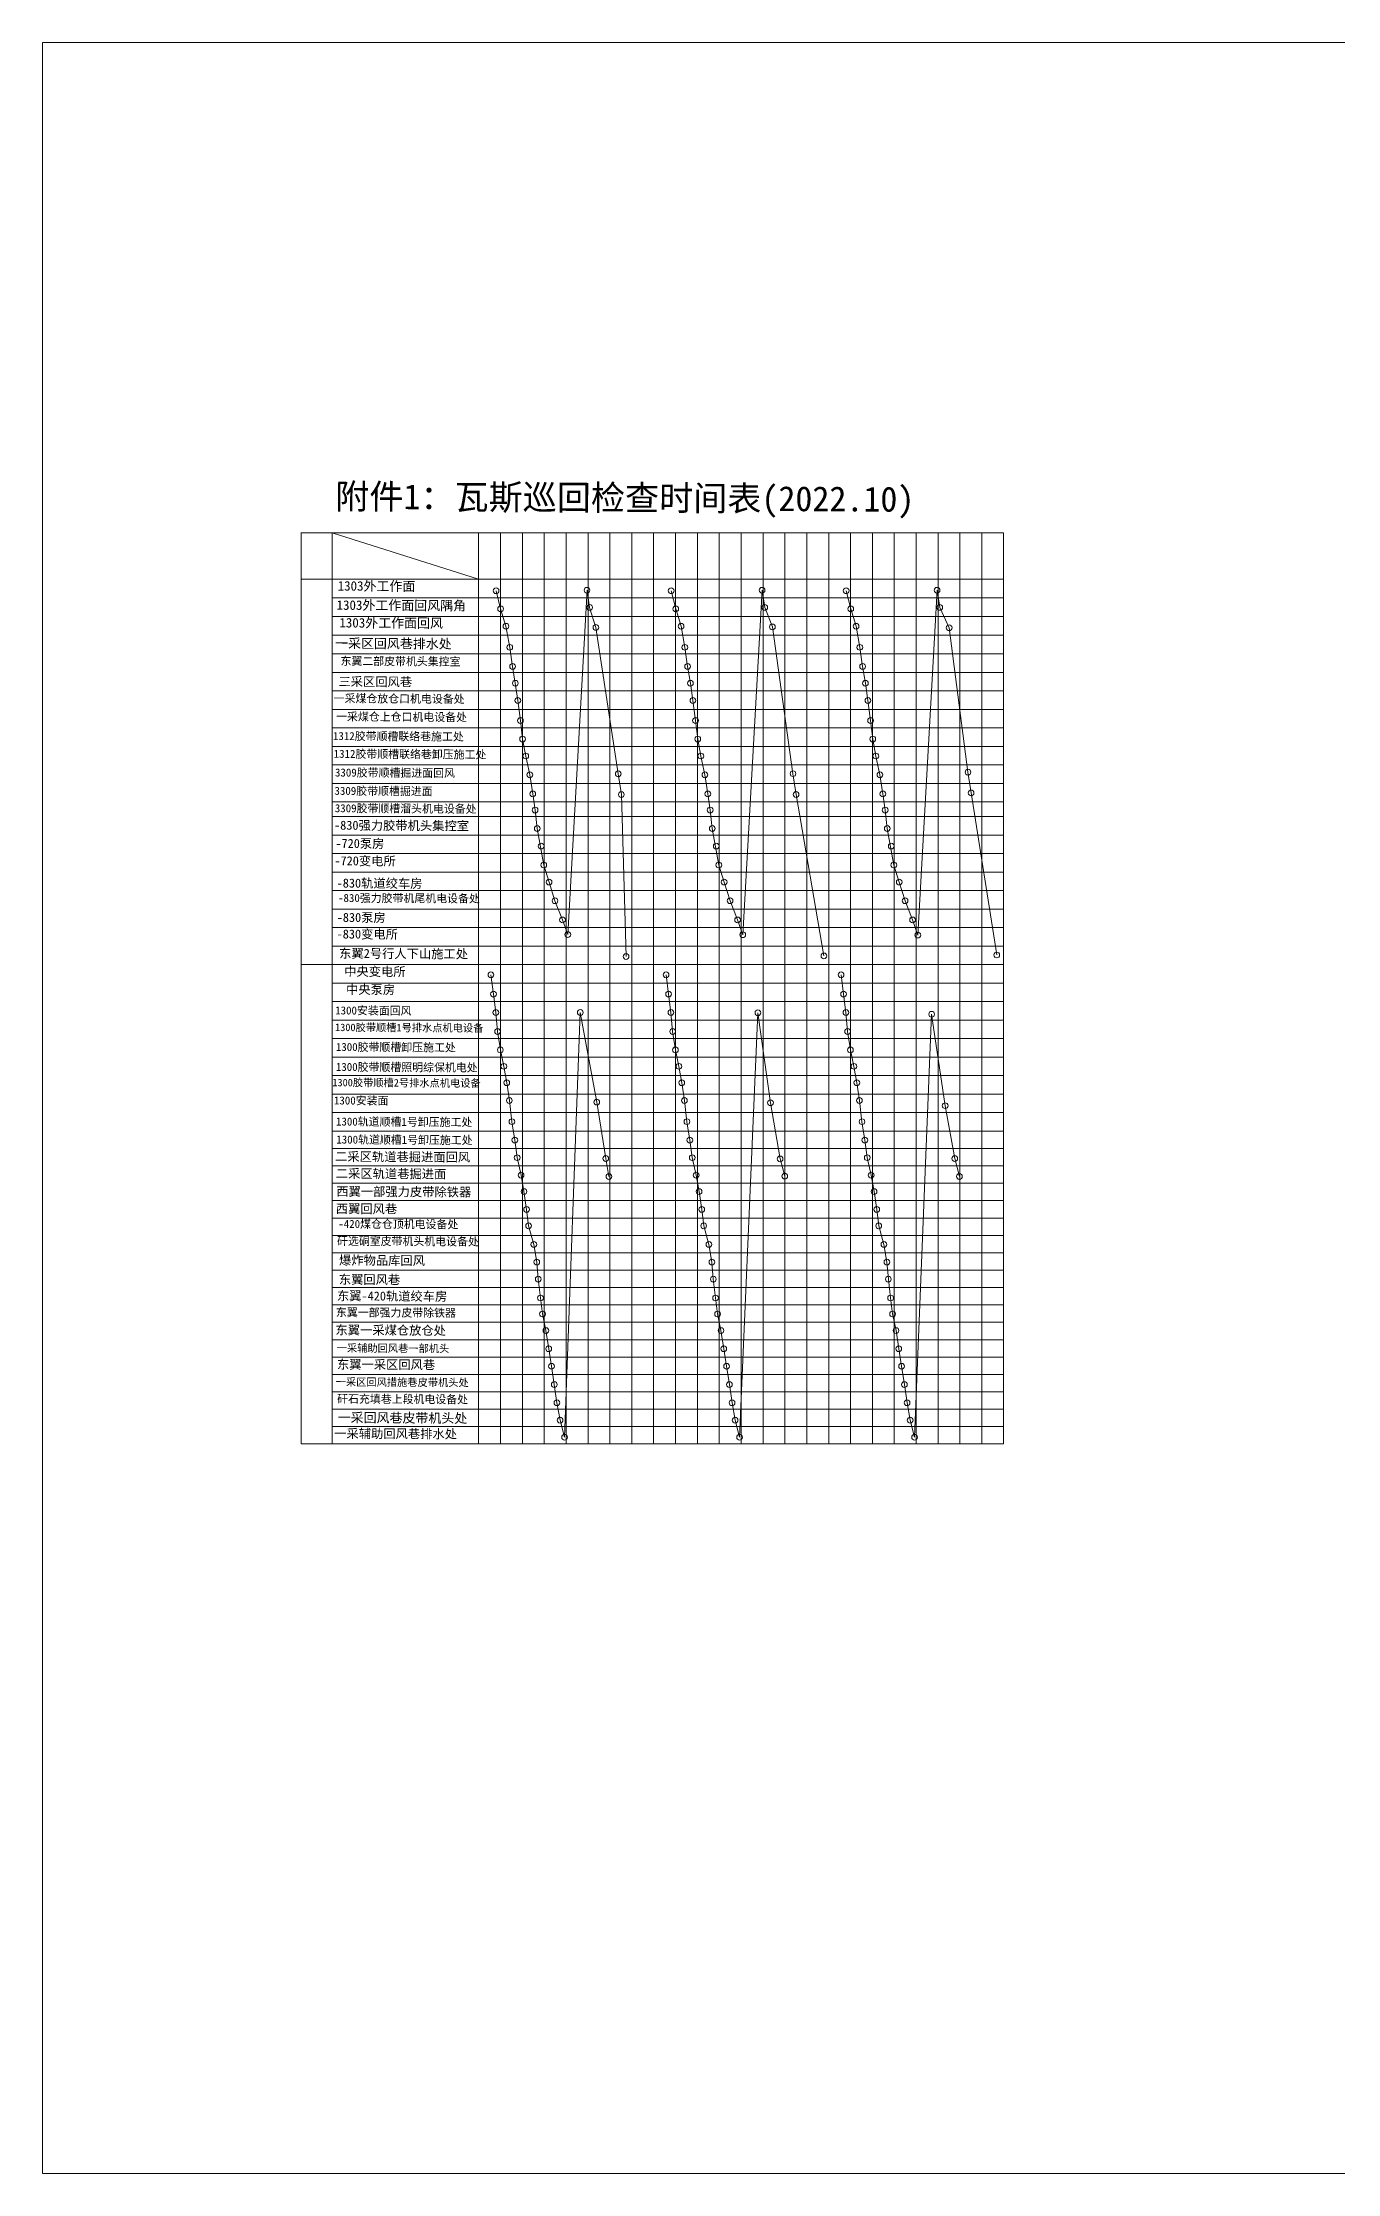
# Model space of a CAD drawing. Header units: inches. Extents: x -211412 to -11687, y -5 to 7052.
# Drawn here: x -211412 to -210894, y 6180 to 7032 of the extents above; entities that cross this region are included whole.
import ezdxf

# ---------------------------------------------------------------- set-up
doc = ezdxf.new("R2010")
doc.units = ezdxf.units.IN
doc.header["$MEASUREMENT"] = 0
doc.linetypes.add('CKSDHX1', pattern=[36, 30, -2, 0, -2, 0, -2])
doc.layers.get('0').update_dxf_attribs({"lineweight": 0})
doc.layers.add('通防巷道名称', color=7, linetype='CKSDHX1')

msp = doc.modelspace()

# ---------------------------------------------------------------- linework, layer by layer
at = {"color": 7}
for p, q in [((-211308.22, 6817.12), (-211308.22, 6835.63)), ((-211295.91, 6835.63), (-211237.29, 6817.12)), ((-211295.89, 6817.12), (-211295.89, 6835.63)), ((-211237.27, 6835.63), (-211237.27, 6663.02)), ((-211228.49, 6835.63), (-211228.49, 6663.02)), ((-211219.76, 6835.63), (-211219.76, 6663.02)), ((-211210.98, 6835.63), (-211210.98, 6663.02)), ((-211202.23, 6835.63), (-211202.23, 6663.02)), ((-211193.48, 6835.63), (-211193.48, 6663.02)), ((-211184.75, 6835.63), (-211184.75, 6663.02)), ((-211175.97, 6835.63), (-211175.97, 6663.02)), ((-211167.22, 6835.63), (-211167.22, 6663.02)), ((-211158.47, 6835.63), (-211158.47, 6663.02)), ((-211149.72, 6835.63), (-211149.72, 6663.02)), ((-211140.96, 6835.63), (-211140.96, 6663.02)), ((-211132.21, 6835.63), (-211132.21, 6663.02)), ((-211123.46, 6835.63), (-211123.46, 6663.02)), ((-211114.71, 6835.63), (-211114.71, 6663.02)), ((-211105.95, 6835.63), (-211105.95, 6663.02)), ((-211097.2, 6835.63), (-211097.2, 6663.02)), ((-211088.45, 6835.63), (-211088.45, 6663.02)), ((-211079.7, 6835.63), (-211079.7, 6663.02)), ((-211070.94, 6835.63), (-211070.94, 6663.02)), ((-211062.22, 6835.63), (-211062.22, 6663.02)), ((-211053.44, 6835.63), (-211053.44, 6663.02)), ((-211044.69, 6835.63), (-211044.69, 6663.02)), ((-211035.94, 6835.63), (-211035.94, 6663.02)), ((-211027.21, 6835.63), (-211027.21, 6817.12)), ((-211308.22, 6742.85), (-211308.22, 6817.12)), ((-211295.89, 6663.02), (-211295.89, 6817.12)), ((-211027.21, 6817.12), (-211027.21, 6714.8)), ((-211295.89, 6794.75), (-211027.19, 6794.75)), ((-211295.91, 6779.84), (-211027.23, 6779.84)), ((-211295.91, 6772.44), (-211027.23, 6772.44)), ((-211295.91, 6765.04), (-211027.23, 6765.04)), ((-211295.91, 6757.65), (-211027.23, 6757.65)), ((-211295.91, 6750.25), (-211027.23, 6750.25)), ((-211308.22, 6714.8), (-211308.22, 6742.85)), ((-211295.89, 6742.85), (-211027.23, 6742.85)), ((-211296.01, 6735.45), (-211027.33, 6735.45)), ((-211296.01, 6728.06), (-211027.33, 6728.06)), ((-211308.22, 6663.02), (-211308.22, 6714.8)), ((-211296.01, 6722.19), (-211027.33, 6722.19)), ((-211296.01, 6714.8), (-211027.21, 6714.8)), ((-211295.89, 6714.8), (-211027.21, 6714.8)), ((-211027.21, 6714.8), (-211027.21, 6663.02)), ((-211295.89, 6707.4), (-211027.21, 6707.4)), ((-211295.89, 6700), (-211027.21, 6700)), ((-211295.89, 6692.6), (-211027.21, 6692.6)), ((-211295.89, 6685.21), (-211027.21, 6685.21)), ((-211295.89, 6677.81), (-211027.21, 6677.81)), ((-211308.22, 6471.34), (-211308.22, 6663.02)), ((-211308.22, 6663.02), (-211027.21, 6663.02)), ((-211295.89, 6670.41), (-211027.21, 6670.41)), ((-211295.89, 6471.34), (-211295.89, 6663.02)), ((-211237.27, 6663.02), (-211237.27, 6471.34)), ((-211228.49, 6663.02), (-211228.49, 6471.34)), ((-211219.76, 6663.02), (-211219.76, 6471.34)), ((-211210.98, 6663.02), (-211210.98, 6471.34)), ((-211202.23, 6663.02), (-211202.23, 6471.34)), ((-211193.48, 6663.02), (-211193.48, 6471.34)), ((-211184.75, 6663.02), (-211184.75, 6471.34)), ((-211175.97, 6663.02), (-211175.97, 6471.34)), ((-211167.22, 6663.02), (-211167.22, 6471.34)), ((-211158.47, 6663.02), (-211158.47, 6471.34)), ((-211149.72, 6663.02), (-211149.72, 6471.34)), ((-211140.96, 6663.02), (-211140.96, 6471.34)), ((-211132.21, 6663.02), (-211132.21, 6471.34)), ((-211123.46, 6663.02), (-211123.46, 6471.34)), ((-211114.71, 6663.02), (-211114.71, 6471.34)), ((-211105.95, 6663.02), (-211105.95, 6471.34)), ((-211097.2, 6663.02), (-211097.2, 6471.34)), ((-211088.45, 6663.02), (-211088.45, 6471.34)), ((-211079.7, 6663.02), (-211079.7, 6471.34)), ((-211070.94, 6663.02), (-211070.94, 6471.34)), ((-211062.22, 6663.02), (-211062.22, 6471.34)), ((-211053.44, 6663.02), (-211053.44, 6471.34)), ((-211044.69, 6663.02), (-211044.69, 6471.34)), ((-211035.94, 6663.02), (-211035.94, 6471.34)), ((-211027.21, 6663.02), (-211027.21, 6471.34)), ((-211295.89, 6655.62), (-211027.21, 6655.62)), ((-211295.89, 6648.22), (-211027.21, 6648.22)), ((-211295.89, 6640.82), (-211027.21, 6640.82)), ((-211295.89, 6633.43), (-211027.21, 6633.43)), ((-211295.89, 6626.03), (-211027.21, 6626.03)), ((-211295.89, 6618.63), (-211027.21, 6618.63)), ((-211295.89, 6611.24), (-211027.21, 6611.24)), ((-211295.89, 6603.84), (-211027.21, 6603.84)), ((-211308.22, 6471.34), (-211308.22, 6596.44)), ((-211295.89, 6596.44), (-211027.21, 6596.44)), ((-211228.49, 6596.44), (-211228.49, 6471.34)), ((-211210.98, 6596.44), (-211210.98, 6471.34)), ((-211202.23, 6596.44), (-211202.23, 6471.34)), ((-211193.48, 6596.44), (-211193.48, 6471.34)), ((-211184.72, 6596.44), (-211184.72, 6471.34)), ((-211175.97, 6596.44), (-211175.97, 6471.34)), ((-211167.22, 6596.44), (-211167.22, 6471.34)), ((-211295.86, 6589.49), (-211027.18, 6589.49)), ((-211295.89, 6582.54), (-211027.21, 6582.54)), ((-211295.89, 6582.54), (-211027.21, 6582.54)), ((-211295.86, 6575.59), (-211027.18, 6575.59)), ((-211295.89, 6568.64), (-211027.21, 6568.64)), ((-211295.86, 6561.69), (-211027.21, 6561.69)), ((-211295.89, 6554.74), (-211027.21, 6554.74)), ((-211295.89, 6554.74), (-211027.21, 6554.74)), ((-211295.86, 6547.79), (-211027.21, 6547.79)), ((-211295.89, 6540.84), (-211027.21, 6540.84)), ((-211295.89, 6526.94), (-211027.21, 6526.94)), ((-211295.86, 6533.89), (-211027.21, 6533.89)), ((-211295.89, 6519.99), (-211027.21, 6519.99)), ((-211295.89, 6513.04), (-211027.21, 6513.04)), ((-211295.89, 6506.09), (-211027.21, 6506.09)), ((-211295.89, 6499.14), (-211027.21, 6499.14)), ((-211295.89, 6492.19), (-211027.21, 6492.19)), ((-211295.89, 6485.24), (-211027.21, 6485.24)), ((-211295.89, 6478.29), (-211027.21, 6478.29)), ((-211308.22, 6471.34), (-211027.21, 6471.34))]:
    msp.add_line(p, q, dxfattribs=at)
for p, q in [((-211308.22, 6817.12), (-211027.21, 6817.12)), ((-211295.89, 6809.66), (-211027.21, 6809.66)), ((-211230.28, 6812.51), (-211228.44, 6805.26)), ((-211201.57, 6675.04), (-211193.89, 6812.72)), ((-211193.89, 6812.72), (-211192.83, 6805.86)), ((-211160.23, 6812.51), (-211158.39, 6805.26)), ((-211131.58, 6674.99), (-211123.84, 6812.72)), ((-211123.84, 6812.72), (-211122.79, 6805.86)), ((-211090.21, 6812.51), (-211088.37, 6805.26)), ((-211061.53, 6674.82), (-211053.82, 6812.72)), ((-211053.82, 6812.72), (-211052.77, 6805.86)), ((-211295.89, 6802.21), (-211027.21, 6802.21)), ((-211228.44, 6805.26), (-211226.31, 6798.32)), ((-211192.83, 6805.86), (-211190.34, 6797.85)), ((-211158.39, 6805.26), (-211156.26, 6798.32)), ((-211122.79, 6805.86), (-211119.73, 6798.04)), ((-211088.37, 6805.26), (-211086.24, 6798.32)), ((-211052.77, 6805.86), (-211049, 6797.74)), ((-211226.31, 6798.32), (-211224.81, 6789.89)), ((-211190.34, 6797.85), (-211181.39, 6739.31)), ((-211156.26, 6798.32), (-211154.76, 6789.89)), ((-211119.73, 6798.04), (-211111.48, 6739.37)), ((-211086.24, 6798.32), (-211084.74, 6789.89)), ((-211049, 6797.74), (-211041.46, 6739.98)), ((-211295.89, 6787.29), (-211027.21, 6787.29)), ((-211224.81, 6789.89), (-211223.67, 6782.27)), ((-211223.67, 6782.27), (-211222.57, 6775.53)), ((-211154.76, 6789.89), (-211153.63, 6782.27)), ((-211153.63, 6782.27), (-211152.52, 6775.53)), ((-211084.74, 6789.89), (-211083.61, 6782.27)), ((-211083.61, 6782.27), (-211082.5, 6775.53)), ((-211222.57, 6775.53), (-211221.58, 6768.64)), ((-211152.52, 6775.53), (-211151.53, 6768.64)), ((-211082.5, 6775.53), (-211081.51, 6768.64)), ((-211221.58, 6768.64), (-211220.52, 6760.61)), ((-211151.53, 6768.64), (-211150.47, 6760.61)), ((-211081.51, 6768.64), (-211080.45, 6760.61)), ((-211220.52, 6760.61), (-211219.65, 6753.23)), ((-211150.47, 6760.61), (-211149.6, 6753.23)), ((-211080.45, 6760.61), (-211079.58, 6753.23)), ((-211219.65, 6753.23), (-211218.41, 6746.44)), ((-211149.6, 6753.23), (-211148.36, 6746.44)), ((-211079.58, 6753.23), (-211078.34, 6746.44)), ((-211218.41, 6746.44), (-211216.76, 6738.9)), ((-211148.36, 6746.44), (-211146.71, 6738.9)), ((-211078.34, 6746.44), (-211076.69, 6738.9)), ((-211041.46, 6739.98), (-211040.21, 6731.66)), ((-211216.76, 6738.9), (-211215.6, 6731.26)), ((-211215.6, 6731.26), (-211214.66, 6724.84)), ((-211181.39, 6739.31), (-211180.15, 6731)), ((-211180.15, 6731), (-211178.27, 6666.27)), ((-211146.71, 6738.9), (-211145.55, 6731.26)), ((-211145.55, 6731.26), (-211144.61, 6724.84)), ((-211111.48, 6739.37), (-211110.23, 6731.06)), ((-211110.23, 6731.06), (-211099.11, 6666.5)), ((-211076.69, 6738.9), (-211075.54, 6731.26)), ((-211075.54, 6731.26), (-211074.59, 6724.84)), ((-211040.21, 6731.66), (-211029.95, 6666.87)), ((-211214.66, 6724.84), (-211213.81, 6717.45)), ((-211144.61, 6724.84), (-211143.76, 6717.45)), ((-211074.59, 6724.84), (-211073.75, 6717.45)), ((-211213.81, 6717.45), (-211211.19, 6702.85)), ((-211143.76, 6717.45), (-211141.14, 6702.85)), ((-211073.75, 6717.45), (-211071.12, 6702.85)), ((-211211.19, 6702.85), (-211209.05, 6696.03)), ((-211141.14, 6702.85), (-211139, 6696.03)), ((-211071.12, 6702.85), (-211068.98, 6696.03)), ((-211209.05, 6696.03), (-211206.7, 6688.56)), ((-211206.7, 6688.56), (-211203.69, 6680.91)), ((-211139, 6696.03), (-211136.66, 6688.56)), ((-211136.66, 6688.56), (-211133.64, 6680.91)), ((-211068.98, 6696.03), (-211066.64, 6688.56)), ((-211066.64, 6688.56), (-211063.62, 6680.91)), ((-211203.69, 6680.91), (-211201.57, 6675.04)), ((-211133.64, 6680.91), (-211131.58, 6674.99)), ((-211063.62, 6680.91), (-211061.53, 6674.82)), ((-211232.32, 6658.95), (-211231.31, 6651.24)), ((-211162.27, 6658.95), (-211161.26, 6651.24)), ((-211092.25, 6658.95), (-211091.25, 6651.24)), ((-211231.31, 6651.24), (-211230.36, 6643.87)), ((-211161.26, 6651.24), (-211160.31, 6643.87)), ((-211091.25, 6651.24), (-211090.29, 6643.87)), ((-211230.36, 6643.87), (-211229.67, 6636.26)), ((-211202.87, 6474.03), (-211196.57, 6643.87)), ((-211196.57, 6643.87), (-211190.01, 6608.04)), ((-211160.31, 6643.87), (-211159.62, 6636.26)), ((-211132.83, 6474.03), (-211125.52, 6643.77)), ((-211125.52, 6643.77), (-211120.46, 6607.78)), ((-211090.29, 6643.87), (-211089.61, 6636.26)), ((-211062.81, 6474.03), (-211056, 6643.15)), ((-211056, 6643.15), (-211050.59, 6606.62)), ((-211229.67, 6636.26), (-211228.56, 6628.89)), ((-211228.56, 6628.89), (-211227.17, 6622.35)), ((-211159.62, 6636.26), (-211158.51, 6628.89)), ((-211158.51, 6628.89), (-211157.12, 6622.35)), ((-211089.61, 6636.26), (-211088.49, 6628.89)), ((-211088.49, 6628.89), (-211087.1, 6622.35)), ((-211227.17, 6622.35), (-211226.01, 6615.79)), ((-211157.12, 6622.35), (-211155.97, 6615.79)), ((-211087.1, 6622.35), (-211085.95, 6615.79)), ((-211226.01, 6615.79), (-211224.96, 6608.68)), ((-211155.97, 6615.79), (-211154.91, 6608.68)), ((-211085.95, 6615.79), (-211084.89, 6608.68)), ((-211224.96, 6608.68), (-211223.94, 6600.22)), ((-211190.01, 6608.04), (-211186.4, 6585.5)), ((-211154.91, 6608.68), (-211153.89, 6600.22)), ((-211120.46, 6607.78), (-211116.64, 6585.32)), ((-211084.89, 6608.68), (-211083.87, 6600.22)), ((-211050.59, 6606.62), (-211046.76, 6585.45)), ((-211223.94, 6600.22), (-211222.78, 6592.85)), ((-211153.89, 6600.22), (-211152.74, 6592.85)), ((-211083.87, 6600.22), (-211082.72, 6592.85)), ((-211222.78, 6592.85), (-211221.84, 6585.83)), ((-211152.74, 6592.85), (-211151.79, 6585.83)), ((-211082.72, 6592.85), (-211081.77, 6585.83)), ((-211221.84, 6585.83), (-211220.25, 6578.82)), ((-211220.25, 6578.82), (-211219.1, 6572.26)), ((-211186.4, 6585.5), (-211185.12, 6578.28)), ((-211151.79, 6585.83), (-211150.21, 6578.82)), ((-211150.21, 6578.82), (-211149.05, 6572.26)), ((-211116.64, 6585.32), (-211114.78, 6578.45)), ((-211081.77, 6585.83), (-211080.19, 6578.82)), ((-211080.19, 6578.82), (-211079.03, 6572.26)), ((-211046.76, 6585.45), (-211044.9, 6578.34)), ((-211219.1, 6572.26), (-211218.05, 6565.15)), ((-211149.05, 6572.26), (-211148, 6565.15)), ((-211079.03, 6572.26), (-211077.98, 6565.15)), ((-211218.05, 6565.15), (-211217.26, 6558.56)), ((-211148, 6565.15), (-211147.21, 6558.56)), ((-211077.98, 6565.15), (-211077.19, 6558.56)), ((-211217.26, 6558.56), (-211215.17, 6551.15)), ((-211147.21, 6558.56), (-211145.12, 6551.15)), ((-211077.19, 6558.56), (-211075.1, 6551.15)), ((-211215.17, 6551.15), (-211213.98, 6544.08)), ((-211213.98, 6544.08), (-211213.4, 6537.28)), ((-211145.12, 6551.15), (-211143.93, 6544.08)), ((-211143.93, 6544.08), (-211143.35, 6537.28)), ((-211075.1, 6551.15), (-211073.91, 6544.08)), ((-211073.91, 6544.08), (-211073.33, 6537.28)), ((-211213.4, 6537.28), (-211212.48, 6529.72)), ((-211143.35, 6537.28), (-211142.43, 6529.72)), ((-211073.33, 6537.28), (-211072.41, 6529.72)), ((-211212.48, 6529.72), (-211211.7, 6523.32)), ((-211142.43, 6529.72), (-211141.66, 6523.32)), ((-211072.41, 6529.72), (-211071.64, 6523.32)), ((-211211.7, 6523.32), (-211210.33, 6516.67)), ((-211141.66, 6523.32), (-211140.28, 6516.67)), ((-211071.64, 6523.32), (-211070.26, 6516.67)), ((-211210.33, 6516.67), (-211209.22, 6509.43)), ((-211209.22, 6509.43), (-211208.09, 6502.42)), ((-211140.28, 6516.67), (-211139.18, 6509.43)), ((-211139.18, 6509.43), (-211138.04, 6502.42)), ((-211070.26, 6516.67), (-211069.16, 6509.43)), ((-211069.16, 6509.43), (-211068.02, 6502.42)), ((-211208.09, 6502.42), (-211206.97, 6495.1)), ((-211138.04, 6502.42), (-211136.93, 6495.1)), ((-211068.02, 6502.42), (-211066.91, 6495.1)), ((-211206.97, 6495.1), (-211205.92, 6487.84)), ((-211136.93, 6495.1), (-211135.87, 6487.84)), ((-211066.91, 6495.1), (-211065.85, 6487.84)), ((-211205.92, 6487.84), (-211204.68, 6480.86)), ((-211135.87, 6487.84), (-211134.63, 6480.86)), ((-211065.85, 6487.84), (-211064.61, 6480.86)), ((-211204.68, 6480.86), (-211202.87, 6474.03)), ((-211134.63, 6480.86), (-211132.83, 6474.03)), ((-211064.61, 6480.86), (-211062.81, 6474.03))]:
    msp.add_line(p, q)
msp.add_lwpolyline([(-211411.7, 7031.7), (-210525.51, 7031.7), (-210525.51, 6179.68), (-211411.7, 6179.68)], close=True)
msp.add_lwpolyline([(-211308.34, 6835.63), (-211027.21, 6835.63)], dxfattribs=at)
for centre in [(-211230.28, 6812.51), (-211193.89, 6812.72), (-211160.23, 6812.51), (-211123.84, 6812.72), (-211090.21, 6812.51), (-211053.82, 6812.72), (-211228.44, 6805.26), (-211226.31, 6798.32), (-211192.83, 6805.86), (-211158.39, 6805.26), (-211156.26, 6798.32), (-211122.79, 6805.86), (-211119.73, 6798.04), (-211088.37, 6805.26), (-211086.24, 6798.32), (-211052.77, 6805.86), (-211224.81, 6789.89), (-211190.34, 6797.85), (-211154.76, 6789.89), (-211084.74, 6789.89), (-211049, 6797.74), (-211223.67, 6782.27), (-211153.63, 6782.27), (-211083.61, 6782.27), (-211222.57, 6775.53), (-211152.52, 6775.53), (-211082.5, 6775.53), (-211221.58, 6768.64), (-211151.53, 6768.64), (-211081.51, 6768.64), (-211220.52, 6760.61), (-211150.47, 6760.61), (-211080.45, 6760.61), (-211219.65, 6753.23), (-211149.6, 6753.23), (-211079.58, 6753.23), (-211218.41, 6746.44), (-211216.76, 6738.9), (-211181.39, 6739.31), (-211148.36, 6746.44), (-211146.71, 6738.9), (-211111.48, 6739.37), (-211078.34, 6746.44), (-211076.69, 6738.9), (-211041.46, 6739.98), (-211215.6, 6731.26), (-211180.15, 6731), (-211145.55, 6731.26), (-211110.23, 6731.06), (-211075.54, 6731.26), (-211040.21, 6731.66), (-211214.66, 6724.84), (-211144.61, 6724.84), (-211074.59, 6724.84), (-211213.81, 6717.45), (-211143.76, 6717.45), (-211073.75, 6717.45), (-211212.23, 6710.42), (-211142.19, 6710.42), (-211072.17, 6710.42), (-211211.19, 6702.85), (-211209.05, 6696.03), (-211141.14, 6702.85), (-211139, 6696.03), (-211071.12, 6702.85), (-211068.98, 6696.03), (-211206.7, 6688.56), (-211136.66, 6688.56), (-211066.64, 6688.56), (-211203.69, 6680.91), (-211133.64, 6680.91), (-211063.62, 6680.91), (-211201.57, 6675.04), (-211131.58, 6674.99), (-211061.53, 6674.82), (-211178.27, 6666.27), (-211099.11, 6666.5), (-211029.95, 6666.87), (-211232.32, 6658.95), (-211162.27, 6658.95), (-211162.27, 6658.95), (-211162.27, 6658.95), (-211162.27, 6658.95), (-211162.27, 6658.95), (-211162.27, 6658.95), (-211162.27, 6658.95), (-211162.27, 6658.95), (-211162.27, 6658.95), (-211162.27, 6658.95), (-211162.27, 6658.95), (-211162.27, 6658.95), (-211162.27, 6658.95), (-211162.27, 6658.95), (-211162.27, 6658.95), (-211092.25, 6658.95), (-211092.25, 6658.95), (-211092.25, 6658.95), (-211092.25, 6658.95), (-211092.25, 6658.95), (-211092.25, 6658.95), (-211092.25, 6658.95), (-211092.25, 6658.95), (-211092.25, 6658.95), (-211092.25, 6658.95), (-211092.25, 6658.95), (-211092.25, 6658.95), (-211092.25, 6658.95), (-211092.25, 6658.95), (-211092.25, 6658.95), (-211231.31, 6651.24), (-211161.26, 6651.24), (-211091.25, 6651.24), (-211230.36, 6643.87), (-211229.67, 6636.26), (-211196.57, 6643.87), (-211160.31, 6643.87), (-211159.62, 6636.26), (-211125.52, 6643.77), (-211090.29, 6643.87), (-211089.61, 6636.26), (-211056, 6643.15), (-211228.56, 6628.89), (-211158.51, 6628.89), (-211088.49, 6628.89), (-211227.17, 6622.35), (-211227.17, 6622.35), (-211157.12, 6622.35), (-211157.12, 6622.35), (-211087.1, 6622.35), (-211087.1, 6622.35), (-211226.01, 6615.79), (-211226.01, 6615.79), (-211155.97, 6615.79), (-211155.97, 6615.79), (-211085.95, 6615.79), (-211085.95, 6615.79), (-211224.96, 6608.68), (-211224.96, 6608.68), (-211190.01, 6608.04), (-211154.91, 6608.68), (-211154.91, 6608.68), (-211120.46, 6607.78), (-211084.89, 6608.68), (-211084.89, 6608.68), (-211050.59, 6606.62), (-211223.94, 6600.22), (-211153.89, 6600.22), (-211083.87, 6600.22), (-211222.78, 6592.85), (-211221.84, 6585.83), (-211186.4, 6585.5), (-211152.74, 6592.85), (-211151.79, 6585.83), (-211116.64, 6585.32), (-211082.72, 6592.85), (-211081.77, 6585.83), (-211046.76, 6585.45), (-211220.25, 6578.82), (-211220.25, 6578.82), (-211220.25, 6578.82), (-211220.25, 6578.82), (-211185.12, 6578.28), (-211150.21, 6578.82), (-211150.21, 6578.82), (-211150.21, 6578.82), (-211150.21, 6578.82), (-211114.78, 6578.45), (-211080.19, 6578.82), (-211080.19, 6578.82), (-211080.19, 6578.82), (-211080.19, 6578.82), (-211044.9, 6578.34), (-211219.1, 6572.26), (-211219.1, 6572.26), (-211149.05, 6572.26), (-211149.05, 6572.26), (-211079.03, 6572.26), (-211079.03, 6572.26), (-211218.05, 6565.15), (-211218.05, 6565.15), (-211148, 6565.15), (-211148, 6565.15), (-211077.98, 6565.15), (-211077.98, 6565.15), (-211217.26, 6558.56), (-211217.26, 6558.56), (-211215.17, 6551.15), (-211215.17, 6551.15), (-211147.21, 6558.56), (-211147.21, 6558.56), (-211145.12, 6551.15), (-211145.12, 6551.15), (-211077.19, 6558.56), (-211077.19, 6558.56), (-211075.1, 6551.15), (-211075.1, 6551.15), (-211213.98, 6544.08), (-211143.93, 6544.08), (-211073.91, 6544.08), (-211213.4, 6537.28), (-211143.35, 6537.28), (-211073.33, 6537.28), (-211212.48, 6529.72), (-211142.43, 6529.72), (-211072.41, 6529.72), (-211211.7, 6523.32), (-211141.66, 6523.32), (-211071.64, 6523.32), (-211210.33, 6516.67), (-211209.22, 6509.43), (-211140.28, 6516.67), (-211139.18, 6509.43), (-211070.26, 6516.67), (-211069.16, 6509.43), (-211208.09, 6502.42), (-211138.04, 6502.42), (-211068.02, 6502.42), (-211206.97, 6495.1), (-211136.93, 6495.1), (-211066.91, 6495.1), (-211205.92, 6487.84), (-211135.87, 6487.84), (-211065.85, 6487.84), (-211204.68, 6480.86), (-211134.63, 6480.86), (-211064.61, 6480.86), (-211202.87, 6474.03), (-211132.83, 6474.03), (-211062.81, 6474.03)]:
    msp.add_circle(centre, 1.15, dxfattribs=at)

# ---------------------------------------------------------------- texts
at = {"layer": '通防巷道名称', "color": 0, "linetype": 'Continuous', "lineweight": 30, "attachment_point": 1, "rotation": 359.70445}
for s, insert, char_height, width in [('{\\fSimSun|b0|i0|c134|p34;\\C7;附件1：瓦斯巡回检查时间表\\Ftxt|c134;(2022.10)}', (-211294.58, 6855.29), 10, 315.7873), ('{\\fSimSun|b0|i0|c134|p34;\\C7;1303外工作面}', (-211293.63, 6816.39), 3.8, 67.4626), ('{\\fSimSun|b0|i0|c134|p34;\\C7;1303外工作面回风隅角}', (-211294.07, 6808.71), 3.8, 67.4626), ('{\\fSimSun|b0|i0|c134|p34;\\C7;1303外工作面回风}', (-211292.94, 6801.66), 3.8, 67.4626), ('{\\fSimSun|b0|i0|c134|p34;\\C7;一采区回风巷排水处}', (-211294.67, 6793.43), 3.8, 67.4626), ('{\\fSimSun|b0|i0|c134|p2;东翼二部皮带机头集控室}', (-211292.5, 6786.02), 3.2, 67.4626), ('{\\fSimSun|b0|i0|c134|p34;三采区回风巷}', (-211293.33, 6778.04), 3.6, 67.4626), ('{\\fSimSun|b0|i0|c134|p34;\\C7;一采煤仓放仓口机电设备处}', (-211295.24, 6771.09), 3.2, 95.9772), ('{\\fSimSun|b0|i0|c134|p34;\\C7;1312胶带顺槽联络巷施工处}', (-211295.52, 6756.04), 3.2, 67.4626), ('{\\fSimSun|b0|i0|c134|p34;\\C7;一采煤仓上仓口机电设备处}', (-211294.27, 6763.81), 3.2, 95.9772), ('{\\fSimSun|b0|i0|c134|p34;-830强力胶带机头集控室}', (-211295.08, 6720.59), 3.6, 67.4626), ('{\\fSimSun|b0|i0|c134|p34;-720变电所}', (-211294.94, 6706.36), 3.6, 67.4626), ('{\\fSimSun|b0|i0|c134|p34;-720泵房}', (-211294.55, 6713.31), 3.6, 67.4626), ('{\\fSimSun|b0|i0|c134|p34;-830轨道绞车房}', (-211294.04, 6697.45), 3.6, 67.4626), ('{\\fSimSun|b0|i0|c134|p34;-830强力胶带机尾机电设备处}', (-211293.48, 6691.3), 3.2, 67.4626), ('{\\fSimSun|b0|i0|c134|p34;-830泵房}', (-211294.02, 6683.72), 3.6, 67.4626), ('{\\fSimSun|b0|i0|c134|p34;-830变电所}', (-211294.05, 6677.09), 3.6, 67.4626), ('{\\fSimSun|b0|i0|c134|p34;东翼2号行人下山施工处}', (-211293.03, 6669.35), 3.6, 67.4626), ('{\\fSimSun|b0|i0|c134|p34;\\C7;中央变电所}', (-211291.01, 6662.14), 3.6, 67.4626), ('{\\fSimSun|b0|i0|c134|p34;\\C7;中央泵房}', (-211290.28, 6654.93), 3.6, 67.4626), ('{\\fSimSun|b0|i0|c134|p34;\\C7;1300安装面回风}', (-211294.63, 6646.32), 3.2, 67.4626), ('{\\fSimSun|b0|i0|c134|p34;\\C7;1300胶带顺槽1号排水点机电设备}', (-211294.65, 6639.46), 3, 67.4626), ('{\\fSimSun|b0|i0|c134|p34;\\C7;1300胶带顺槽卸压施工处}', (-211294.35, 6631.71), 3.2, 67.4626), ('{\\fSimSun|b0|i0|c134|p34;\\C7;1300胶带顺槽照明综保机电处}', (-211294.35, 6623.73), 3.2, 67.4626), ('{\\fSimSun|b0|i0|c134|p34;\\C7;1300胶带顺槽2号排水点机电设备}', (-211295.73, 6617.4), 3, 67.4626), ('{\\fSimSun|b0|i0|c134|p34;\\C7;1300安装面}', (-211295.12, 6610.32), 3.2, 67.4626), ('{\\fSimSun|b0|i0|c134|p34;\\C7;1300轨道顺槽1号卸压施工处}', (-211294.3, 6601.89), 3.2, 67.4626), ('{\\fSimSun|b0|i0|c134|p34;\\C7;1300轨道顺槽1号卸压施工处}', (-211294.18, 6594.69), 3.2, 67.4626), ('{\\fSimSun|b0|i0|c134|p34;\\C7;二采区轨道巷掘进面回风}', (-211294.66, 6588.11), 3.6, 67.4626), ('{\\fSimSun|b0|i0|c134|p34;\\C7;二采区轨道巷掘进面}', (-211294.38, 6581.33), 3.6, 67.4626), ('{\\fSimSun|b0|i0|c134|p34;\\C7;西翼一部强力皮带除铁器}', (-211294.19, 6574.16), 3.6, 67.4626), ('{\\fSimSun|b0|i0|c134|p34;\\C7;西翼回风巷}', (-211294.39, 6567.26), 3.6, 67.4626), ('{\\fSimSun|b0|i0|c134|p34;\\C7;-420煤仓仓顶机电设备处}', (-211293.37, 6560.97), 3.2, 67.4626), ('{\\fSimSun|b0|i0|c134|p34;\\C7;矸选硐室皮带机头机电设备处}', (-211293.89, 6554.13), 3.2, 67.4626), ('{\\fSimSun|b0|i0|c134|p34;\\C7;爆炸物品库回风}', (-211293.07, 6546.65), 3.6, 67.4626), ('{\\fSimSun|b0|i0|c134|p34;\\C7;东翼回风巷}', (-211293.17, 6538.98), 3.6, 67.4626), ('{\\fSimSun|b0|i0|c134|p34;\\C7;东翼-420轨道绞车房}', (-211293.93, 6532.4), 3.6, 67.4626), ('{\\fSimSun|b0|i0|c134|p34;\\C7;东翼一采煤仓放仓处}', (-211294.5, 6518.77), 3.6, 67.4626), ('{\\fSimSun|b0|i0|c134|p34;\\C7;东翼一部强力皮带除铁器}', (-211294.34, 6525.59), 3.2, 67.4626), ('{\\fSimSun|b0|i0|c134|p34;\\C7;一采辅助回风巷一部机头}', (-211294.02, 6511.22), 3, 67.4626), ('{\\fSimSun|b0|i0|c134|p34;\\C7;东翼一采区回风巷}', (-211293.92, 6505.02), 3.6, 67.4626), ('{\\fSimSun|b0|i0|c134|p34;\\C7;一采区回风措施巷皮带机头处}', (-211294.42, 6497.66), 3, 67.4626), ('{\\fSimSun|b0|i0|c134|p34;\\C7;矸石充填巷上段机电设备处}', (-211293.85, 6491.01), 3.2, 71.7216), ('{\\fSimSun|b0|i0|c134|p34;\\C7;一采回风巷皮带机头处}', (-211293.61, 6483.83), 3.8, 67.4626), ('{\\fSimSun|b0|i0|c134|p34;\\C7;一采辅助回风巷排水处}', (-211295.01, 6477.4), 3.6, 67.4626)]:
    msp.add_mtext(s, dxfattribs=dict(at, insert=insert, char_height=char_height, width=width))
at = {"layer": '通防巷道名称', "color": 0, "linetype": 'Continuous', "lineweight": 30, "char_height": 3.2, "attachment_point": 1, "rotation": 359.70445}
for s, insert in [('{\\fSimSun|b0|i0|c134|p34;\\C7;1312胶带顺槽联络巷卸压施工处}', (-211295.23, 6748.93)), ('{\\fSimSun|b0|i0|c134|p34;\\C7;3309胶带顺槽掘进面回风}', (-211294.71, 6741.45)), ('{\\fSimSun|b0|i0|c134|p34;\\C7;3309胶带顺槽掘进面}', (-211294.91, 6734.13)), ('{\\fSimSun|b0|i0|c134|p34;\\C7;3309胶带顺槽溜头机电设备处}', (-211294.78, 6727.16))]:
    msp.add_mtext(s, dxfattribs=dict(at, insert=insert))

doc.saveas('drawing.dxf')
